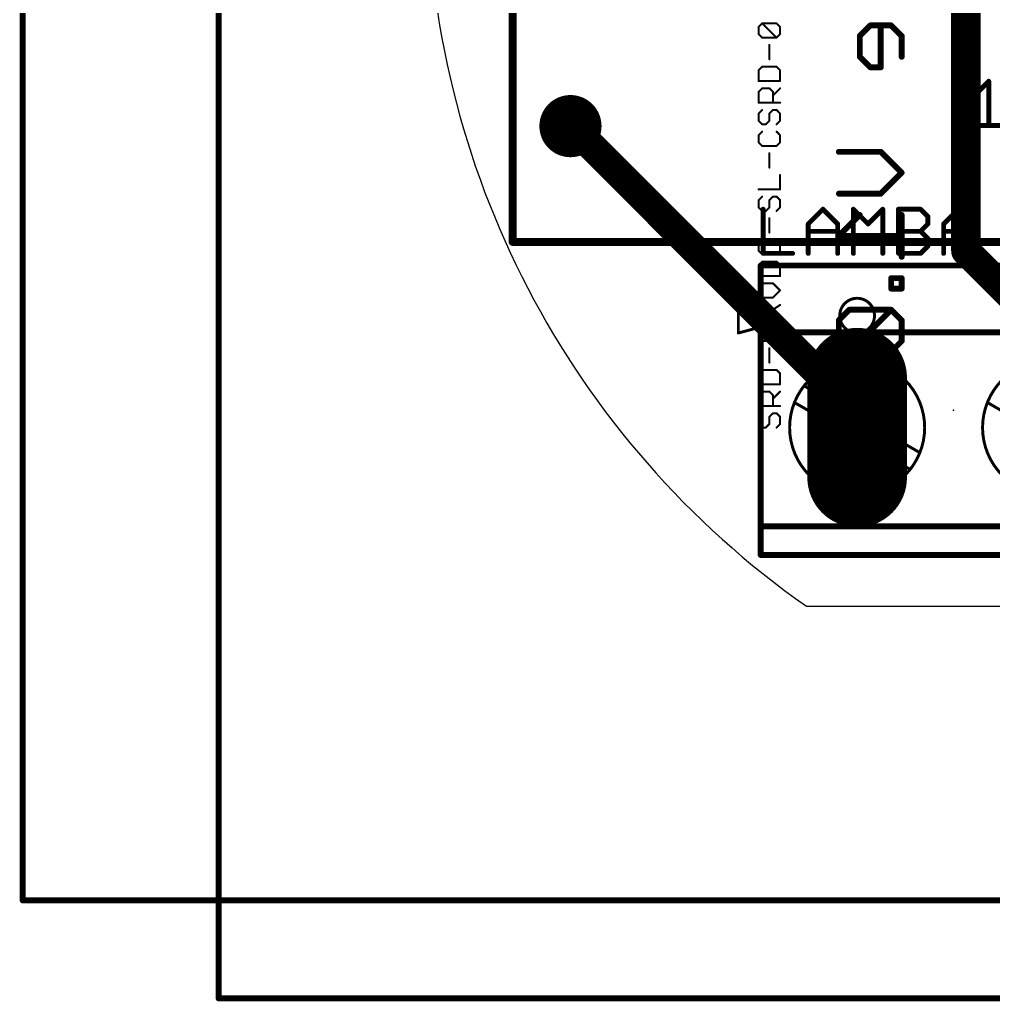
# Model space of a CAD drawing. Extents: x 27.9 to 92.8, y 25.3 to 83.9.
# Drawn here: x 27.86 to 53.1, y 25.32 to 50.76 of the extents above; entities that cross this region are included whole.
import ezdxf

# ---------------------------------------------------------------- set-up
doc = ezdxf.new("R2010")
doc.units = 0
for name, color, linetype in [('1', 22, 'CONTINUOUS'), ('16', 175, 'CONTINUOUS'), ('17', 82, 'CONTINUOUS'), ('20', 7, 'CONTINUOUS'), ('21', 253, 'CONTINUOUS'), ('23', 7, 'CONTINUOUS'), ('25', 253, 'CONTINUOUS'), ('27', 253, 'CONTINUOUS'), ('29', 253, 'CONTINUOUS'), ('30', 253, 'CONTINUOUS'), ('44', 253, 'CONTINUOUS'), ('51', 253, 'CONTINUOUS')]:
    doc.layers.add(name, color=color, linetype=linetype)

# ---------------------------------------------------------------- blocks, each defined once
blk = doc.blocks.new('LONGP100')
at = {"const_width": 1}
blk.add_lwpolyline([(-0.5, 0), (0.5, 0)], dxfattribs=at)
at = {"const_width": 0.5}
for points in [[(-0.5, 0.25, 1), (-0.5, -0.25)], [(0.5, -0.25, 1), (0.5, 0.25)]]:
    blk.add_lwpolyline(points, format="xyb", dxfattribs=at)
blk = doc.blocks.new('ROUNDP')
at = {"const_width": 0.5}
blk.add_lwpolyline([(0, -0.25, 1), (0, 0.25, 1), (0, -0.25)], format="xyb", dxfattribs=at)

msp = doc.modelspace()

# ---------------------------------------------------------------- linework, layer by layer
at = {"layer": '1'}
for points, const_width in [([(33.02, 82.55), (33.02, 25.4)], 0.1524), ([(52.3875, 44.7675), (52.3875, 57.785)], 0.762), ([(54.2925, 42.8625), (52.3875, 44.7675)], 0.762), ([(33.02, 25.4), (88.9, 25.4)], 0.1524)]:
    msp.add_lwpolyline(points, dxfattribs=dict(at, const_width=const_width))
for points, const_width in [([(52.5222, 44.9022, 1), (52.2528, 44.6328)], 0.381), ([(52.197, 44.7675, 1), (52.578, 44.7675)], 0.381), ([(33.02, 25.4381, 1), (33.02, 25.3619)], 0.0762), ([(32.9819, 25.4, 1), (33.0581, 25.4)], 0.0762)]:
    msp.add_lwpolyline(points, format="xyb", dxfattribs=dict(at, const_width=const_width))
at = {"layer": '16'}
for points, const_width in [([(27.94, 27.94), (27.94, 81.28)], 0.1524), ([(49.9103, 50.6094), (49.6391, 50.3383)], 0.1524), ([(50.4526, 50.6094), (49.9103, 50.6094)], 0.1524), ([(50.1815, 49.5248), (50.1815, 50.6094)], 0.1524), ([(50.7238, 50.3383), (50.4526, 50.6094)], 0.1524), ([(49.6391, 50.3383), (49.6391, 49.7959)], 0.1524), ([(50.7238, 49.7959), (50.7238, 50.3383)], 0.1524), ([(49.6391, 49.7959), (49.9103, 49.5248)], 0.1524), ([(49.9103, 49.5248), (50.1815, 49.5248)], 0.1524), ([(49.8475, 40.3225), (42.2275, 47.9425)], 0.762), ([(42.2275, 47.9425), (42.14, 48)], 0.3048), ([(49.0968, 47.3351), (50.1815, 47.3351)], 0.1524), ([(50.1815, 47.3351), (50.7238, 46.7928)], 0.1524), ([(50.7238, 46.7928), (50.1815, 46.2505)], 0.1524), ([(50.1815, 46.2505), (49.0968, 46.2505)], 0.1524), ([(49.6391, 45.698), (49.0968, 45.1556)], 0.1524), ([(50.7238, 45.698), (50.7238, 44.6133)], 0.1524), ([(49.0968, 45.1556), (50.7238, 45.1556)], 0.1524), ([(50.7238, 44.0608), (50.4526, 44.0608)], 0.1524), ([(50.4526, 44.0608), (50.4526, 43.7897)], 0.1524), ([(50.7238, 43.7897), (50.7238, 44.0608)], 0.1524), ([(50.4526, 43.7897), (50.7238, 43.7897)], 0.1524), ([(49.368, 43.2422), (49.0968, 42.9711)], 0.1524), ([(50.4526, 43.2422), (49.368, 43.2422)], 0.1524), ([(50.4526, 43.2422), (49.368, 42.1576)], 0.1524), ([(50.7238, 42.9711), (50.4526, 43.2422)], 0.1524), ([(49.0968, 42.9711), (49.0968, 42.4287)], 0.1524), ([(50.7238, 42.4287), (50.7238, 42.9711)], 0.1524), ([(49.0968, 42.4287), (49.368, 42.1576)], 0.1524), ([(50.4526, 42.1576), (50.7238, 42.4287)], 0.1524), ([(49.368, 42.1576), (50.4526, 42.1576)], 0.1524), ([(49.8475, 40.3225), (49.57, 40.19)], 0.3048), ([(92.71, 27.94), (27.94, 27.94)], 0.1524)]:
    msp.add_lwpolyline(points, dxfattribs=dict(at, const_width=const_width))
for points, const_width in [([(49.9103, 50.6475, 1), (49.9103, 50.5713)], 0.0762), ([(49.9372, 50.5825, 1), (49.8834, 50.6364)], 0.0762), ([(50.2196, 50.6094, 1), (50.1434, 50.6094)], 0.0762), ([(50.4796, 50.6364, 1), (50.4257, 50.5825)], 0.0762), ([(50.4526, 50.5713, 1), (50.4526, 50.6475)], 0.0762), ([(49.6772, 50.3383, 1), (49.601, 50.3383)], 0.0762), ([(49.6122, 50.3652, 1), (49.6661, 50.3113)], 0.0762), ([(50.7619, 50.3383, 1), (50.6857, 50.3383)], 0.0762), ([(50.6969, 50.3113, 1), (50.7507, 50.3652)], 0.0762), ([(49.6661, 49.8229, 1), (49.6122, 49.769)], 0.0762), ([(49.601, 49.7959, 1), (49.6772, 49.7959)], 0.0762), ([(49.9103, 49.5629, 1), (49.9103, 49.4867)], 0.0762), ([(50.1815, 49.4867, 1), (50.1815, 49.5629)], 0.0762), ([(50.6857, 49.7959, 1), (50.7619, 49.7959)], 0.0762), ([(49.8834, 49.4978, 1), (49.9372, 49.5517)], 0.0762), ([(50.1434, 49.5248, 1), (50.2196, 49.5248)], 0.0762), ([(42.3622, 48.0772, 1), (42.0928, 47.8078)], 0.381), ([(42.1818, 48.0637, 1), (42.0982, 47.9363)], 0.1524), ([(42.1857, 47.8788, 1), (42.2693, 48.0062)], 0.1524), ([(49.0968, 47.3732, 1), (49.0968, 47.297)], 0.0762), ([(50.2084, 47.3621, 1), (50.1545, 47.3082)], 0.0762), ([(50.1815, 47.297, 1), (50.1815, 47.3732)], 0.0762), ([(50.7507, 46.7659, 1), (50.6969, 46.8197)], 0.0762), ([(50.6969, 46.7659, 1), (50.7507, 46.8197)], 0.0762), ([(49.0968, 46.2886, 1), (49.0968, 46.2124)], 0.0762), ([(50.1545, 46.2774, 1), (50.2084, 46.2235)], 0.0762), ([(50.1815, 46.2124, 1), (50.1815, 46.2886)], 0.0762), ([(49.6661, 45.671, 1), (49.6122, 45.7249)], 0.0762), ([(50.7619, 45.698, 1), (50.6857, 45.698)], 0.0762), ([(49.0968, 45.1937, 1), (49.0968, 45.1175)], 0.0762), ([(49.0699, 45.1826, 1), (49.1238, 45.1287)], 0.0762), ([(50.7238, 45.1175, 1), (50.7238, 45.1937)], 0.0762), ([(50.6857, 44.6133, 1), (50.7619, 44.6133)], 0.0762), ([(50.4526, 44.0989, 1), (50.4526, 44.0227)], 0.0762), ([(50.4907, 44.0608, 1), (50.4145, 44.0608)], 0.0762), ([(50.7619, 44.0608, 1), (50.6857, 44.0608)], 0.0762), ([(50.7238, 44.0227, 1), (50.7238, 44.0989)], 0.0762), ([(50.4526, 43.8278, 1), (50.4526, 43.7516)], 0.0762), ([(50.4145, 43.7897, 1), (50.4907, 43.7897)], 0.0762), ([(50.6857, 43.7897, 1), (50.7619, 43.7897)], 0.0762), ([(50.7238, 43.7516, 1), (50.7238, 43.8278)], 0.0762), ([(49.368, 43.2803, 1), (49.368, 43.2041)], 0.0762), ([(49.3949, 43.2153, 1), (49.341, 43.2692)], 0.0762), ([(50.4796, 43.2692, 1), (50.4257, 43.2153)], 0.0762), ([(50.4796, 43.2153, 1), (50.4257, 43.2692)], 0.0762), ([(50.4526, 43.2041, 1), (50.4526, 43.2803)], 0.0762), ([(49.1349, 42.9711, 1), (49.0587, 42.9711)], 0.0762), ([(49.0699, 42.998, 1), (49.1238, 42.9441)], 0.0762), ([(50.7619, 42.9711, 1), (50.6857, 42.9711)], 0.0762), ([(50.6969, 42.9441, 1), (50.7507, 42.998)], 0.0762), ([(49.1238, 42.4557, 1), (49.0699, 42.4018)], 0.0762), ([(50.7507, 42.4018, 1), (50.6969, 42.4557)], 0.0762), ([(49.0587, 42.4287, 1), (49.1349, 42.4287)], 0.0762), ([(49.368, 42.1957, 1), (49.368, 42.1195)], 0.0762), ([(50.4526, 42.1195, 1), (50.4526, 42.1957)], 0.0762), ([(50.6857, 42.4287, 1), (50.7619, 42.4287)], 0.0762), ([(49.341, 42.1845, 1), (49.3949, 42.1306)], 0.0762), ([(49.341, 42.1306, 1), (49.3949, 42.1845)], 0.0762), ([(50.4257, 42.1845, 1), (50.4796, 42.1306)], 0.0762), ([(49.7128, 40.1878, 1), (49.9822, 40.4572)], 0.381), ([(49.8803, 40.2537, 1), (49.8147, 40.3913)], 0.1524), ([(49.5372, 40.2588, 1), (49.6028, 40.1212)], 0.1524), ([(27.94, 27.9781, 1), (27.94, 27.9019)], 0.0762), ([(27.9019, 27.94, 1), (27.9781, 27.94)], 0.0762)]:
    msp.add_lwpolyline(points, format="xyb", dxfattribs=dict(at, const_width=const_width))
at = {"layer": '20'}
msp.add_line((48.26, 35.56), (76.18, 35.56), dxfattribs=at)
msp.add_arc((61.4834, 54.445), 23.0543, 125, 235, dxfattribs=at)
at = {"layer": '21'}
for points, const_width in [([(40.64, 45), (40.64, 63.5)], 0.2032), ([(55.64, 45), (40.64, 45)], 0.2032), ([(47.07, 44.39), (57.07, 44.39)], 0.1524), ([(47.07, 43.385), (47.07, 44.39)], 0.1524), ([(47.07, 43.385), (46.49, 43.54)], 0.0762), ([(46.49, 43.54), (46.49, 42.64)], 0.0762), ([(47.07, 42.795), (47.07, 43.385)], 0.1524), ([(46.49, 42.64), (47.07, 42.795)], 0.0762), ([(47.07, 42.66), (47.07, 42.795)], 0.1524), ([(47.07, 37.63), (47.07, 42.66)], 0.1524), ([(47.07, 42.66), (57.07, 42.66)], 0.1524), ([(47.07, 36.89), (47.07, 37.63)], 0.1524), ([(47.07, 37.63), (57.07, 37.63)], 0.1524), ([(57.07, 36.89), (47.07, 36.89)], 0.1524)]:
    msp.add_lwpolyline(points, dxfattribs=dict(at, const_width=const_width))
for points, const_width in [([(40.64, 45.0508, 1), (40.64, 44.9492)], 0.1016), ([(40.5892, 45, 1), (40.6908, 45)], 0.1016), ([(47.07, 44.4281, 1), (47.07, 44.3519)], 0.0762), ([(47.1081, 44.39, 1), (47.0319, 44.39)], 0.0762), ([(46.4949, 43.5584, 1), (46.4851, 43.5216)], 0.0381), ([(46.5091, 43.54, 1), (46.471, 43.54)], 0.0381), ([(49.57, 42.64, 1), (49.57, 43.54, 1), (49.57, 42.64)], 0.0762), ([(47.1081, 43.385, 1), (47.0319, 43.385)], 0.0762), ([(47.0319, 43.385, 1), (47.1081, 43.385)], 0.0762), ([(47.0651, 43.3666, 1), (47.0749, 43.4034)], 0.0381), ([(47.1081, 42.795, 1), (47.0319, 42.795)], 0.0762), ([(47.0319, 42.795, 1), (47.1081, 42.795)], 0.0762), ([(47.1081, 42.66, 1), (47.0319, 42.66)], 0.0762), ([(47.07, 42.6981, 1), (47.07, 42.6219)], 0.0762), ([(47.0749, 42.7766, 1), (47.0651, 42.8134)], 0.0381), ([(46.4851, 42.6584, 1), (46.4949, 42.6216)], 0.0381), ([(46.471, 42.64, 1), (46.5091, 42.64)], 0.0381), ([(47.0319, 42.66, 1), (47.1081, 42.66)], 0.0762), ([(47.1081, 37.63, 1), (47.0319, 37.63)], 0.0762), ([(47.07, 37.6681, 1), (47.07, 37.5919)], 0.0762), ([(47.0319, 37.63, 1), (47.1081, 37.63)], 0.0762), ([(47.07, 36.9281, 1), (47.07, 36.8519)], 0.0762), ([(47.0319, 36.89, 1), (47.1081, 36.89)], 0.0762)]:
    msp.add_lwpolyline(points, format="xyb", dxfattribs=dict(at, const_width=const_width))
at = {"layer": '23'}
msp.add_point((52.07, 40.64), dxfattribs=at)
at = {"layer": '25', "const_width": 0.127}
for points in [[(47.1335, 45.8475), (47.1335, 44.7035)], [(48.3029, 45.4661), (48.6842, 45.8475)], [(48.6842, 45.8475), (49.0655, 45.4661)], [(49.4723, 44.7035), (49.4723, 45.8475)], [(49.4723, 45.8475), (49.8536, 45.4661)], [(49.8536, 45.4661), (50.2349, 45.8475)], [(50.2349, 45.8475), (50.2349, 44.7035)], [(50.6417, 44.7035), (50.6417, 45.8475)], [(50.6417, 45.8475), (51.2137, 45.8475)], [(51.2137, 45.8475), (51.4043, 45.6568)], [(51.8111, 45.4661), (52.1924, 45.8475)], [(52.1924, 45.8475), (52.5737, 45.4661)], [(51.4043, 45.6568), (51.4043, 45.4661)], [(48.3029, 44.7035), (48.3029, 45.4661)], [(48.3029, 45.2755), (49.0655, 45.2755)], [(49.0655, 45.4661), (49.0655, 44.7035)], [(50.6417, 45.2755), (51.2137, 45.2755)], [(51.4043, 45.4661), (51.2137, 45.2755)], [(51.2137, 45.2755), (51.4043, 45.0848)], [(51.8111, 44.7035), (51.8111, 45.4661)], [(51.8111, 45.2755), (52.5737, 45.2755)], [(52.5737, 45.4661), (52.5737, 44.7035)], [(51.4043, 45.0848), (51.4043, 44.8942)], [(47.1335, 44.7035), (47.8962, 44.7035)], [(51.2137, 44.7035), (50.6417, 44.7035)], [(51.4043, 44.8942), (51.2137, 44.7035)]]:
    msp.add_lwpolyline(points, dxfattribs=at)
at = {"layer": '25', "const_width": 0.0635}
for points in [[(47.1653, 45.8475, 1), (47.1018, 45.8475)], [(48.7067, 45.8699, 1), (48.6618, 45.825)], [(48.7067, 45.825, 1), (48.6618, 45.8699)], [(49.504, 45.8475, 1), (49.4405, 45.8475)], [(49.4947, 45.8699, 1), (49.4498, 45.825)], [(50.2667, 45.8475, 1), (50.2032, 45.8475)], [(50.2574, 45.825, 1), (50.2125, 45.8699)], [(50.6734, 45.8475, 1), (50.6099, 45.8475)], [(50.6417, 45.8792, 1), (50.6417, 45.8157)], [(51.2361, 45.8699, 1), (51.1912, 45.825)], [(51.2137, 45.8157, 1), (51.2137, 45.8792)], [(52.2149, 45.8699, 1), (52.17, 45.825)], [(52.2149, 45.825, 1), (52.17, 45.8699)], [(51.4361, 45.6568, 1), (51.3726, 45.6568)], [(51.3819, 45.6344, 1), (51.4268, 45.6793)], [(51.4268, 45.4437, 1), (51.3819, 45.4886)], [(48.3346, 45.4661, 1), (48.2711, 45.4661)], [(48.2804, 45.4886, 1), (48.3253, 45.4437)], [(48.3029, 45.3072, 1), (48.3029, 45.2437)], [(49.0973, 45.4661, 1), (49.0338, 45.4661)], [(49.0431, 45.4437, 1), (49.088, 45.4886)], [(49.0655, 45.2437, 1), (49.0655, 45.3072)], [(49.8312, 45.4886, 1), (49.8761, 45.4437)], [(49.8312, 45.4437, 1), (49.8761, 45.4886)], [(50.6417, 45.3072, 1), (50.6417, 45.2437)], [(51.2361, 45.2979, 1), (51.1912, 45.253)], [(51.1912, 45.2979, 1), (51.2361, 45.253)], [(51.2137, 45.2437, 1), (51.2137, 45.3072)], [(51.3726, 45.4661, 1), (51.4361, 45.4661)], [(51.8428, 45.4661, 1), (51.7793, 45.4661)], [(51.7886, 45.4886, 1), (51.8335, 45.4437)], [(51.8111, 45.3072, 1), (51.8111, 45.2437)], [(52.6055, 45.4661, 1), (52.542, 45.4661)], [(52.5513, 45.4437, 1), (52.5962, 45.4886)], [(52.5737, 45.2437, 1), (52.5737, 45.3072)], [(51.4361, 45.0848, 1), (51.3726, 45.0848)], [(51.3819, 45.0624, 1), (51.4268, 45.1073)], [(47.1335, 44.7353, 1), (47.1335, 44.6718)], [(47.8962, 44.6718, 1), (47.8962, 44.7353)], [(50.6417, 44.7353, 1), (50.6417, 44.6718)], [(51.2137, 44.6718, 1), (51.2137, 44.7353)], [(51.3726, 44.8942, 1), (51.4361, 44.8942)], [(51.4268, 44.8717, 1), (51.3819, 44.9166)], [(47.1018, 44.7035, 1), (47.1653, 44.7035)], [(48.2711, 44.7035, 1), (48.3346, 44.7035)], [(49.0338, 44.7035, 1), (49.0973, 44.7035)], [(49.4405, 44.7035, 1), (49.504, 44.7035)], [(50.2032, 44.7035, 1), (50.2667, 44.7035)], [(50.6099, 44.7035, 1), (50.6734, 44.7035)], [(51.1912, 44.726, 1), (51.2361, 44.681)], [(51.7793, 44.7035, 1), (51.8428, 44.7035)], [(52.542, 44.7035, 1), (52.6055, 44.7035)]]:
    msp.add_lwpolyline(points, format="xyb", dxfattribs=at)
at = {"layer": '27'}
for points, const_width in [([(47.0149, 50.5719), (47.1081, 50.6651)], 0.0508), ([(47.1081, 50.6651), (47.481, 50.6651)], 0.0508), ([(47.481, 50.2922), (47.1081, 50.6651)], 0.0508), ([(47.481, 50.6651), (47.5742, 50.5719)], 0.0508), ([(47.0149, 50.3855), (47.0149, 50.5719)], 0.0508), ([(47.1081, 50.2922), (47.0149, 50.3855)], 0.0508), ([(47.5742, 50.3855), (47.481, 50.2922)], 0.0508), ([(47.5742, 50.5719), (47.5742, 50.3855)], 0.0508), ([(47.481, 50.2922), (47.1081, 50.2922)], 0.0508), ([(47.2946, 49.7309), (47.2946, 50.1038)], 0.0508), ([(47.1081, 49.5425), (47.0149, 49.4493)], 0.0508), ([(47.0149, 49.4493), (47.0149, 49.1696)], 0.0508), ([(47.481, 49.5425), (47.1081, 49.5425)], 0.0508), ([(47.5742, 49.4493), (47.481, 49.5425)], 0.0508), ([(47.5742, 49.1696), (47.5742, 49.4493)], 0.0508), ([(47.0149, 49.1696), (47.5742, 49.1696)], 0.0508), ([(52.5993, 48.7814), (52.9806, 49.1627)], 0.127), ([(52.9806, 49.1627), (52.9806, 48.0187)], 0.127), ([(47.0149, 48.888), (47.1081, 48.9812)], 0.0508), ([(47.0149, 48.6083), (47.0149, 48.888)], 0.0508), ([(47.1081, 48.9812), (47.2946, 48.9812)], 0.0508), ([(47.2946, 48.9812), (47.3878, 48.888)], 0.0508), ([(47.3878, 48.7947), (47.5742, 48.9812)], 0.0508), ([(47.3878, 48.888), (47.3878, 48.6083)], 0.0508), ([(47.5742, 48.6083), (47.0149, 48.6083)], 0.0508), ([(47.1081, 48.4199), (47.0149, 48.3266)], 0.0508), ([(47.0149, 48.3266), (47.0149, 48.1402)], 0.0508), ([(47.2946, 48.3266), (47.3878, 48.4199)], 0.0508), ([(47.2946, 48.1402), (47.2946, 48.3266)], 0.0508), ([(47.3878, 48.4199), (47.481, 48.4199)], 0.0508), ([(47.481, 48.4199), (47.5742, 48.3266)], 0.0508), ([(47.5742, 48.3266), (47.5742, 48.1402)], 0.0508), ([(47.0149, 48.1402), (47.1081, 48.047)], 0.0508), ([(47.2014, 48.047), (47.2946, 48.1402)], 0.0508), ([(47.5742, 48.1402), (47.481, 48.047)], 0.0508), ([(52.5993, 48.0187), (53.362, 48.0187)], 0.127), ([(47.1081, 47.8585), (47.0149, 47.7653)], 0.0508), ([(47.1081, 48.047), (47.2014, 48.047)], 0.0508), ([(47.5742, 47.7653), (47.481, 47.8585)], 0.0508), ([(47.0149, 47.7653), (47.0149, 47.5789)], 0.0508), ([(47.0149, 47.5789), (47.1081, 47.4857)], 0.0508), ([(47.481, 47.4857), (47.5742, 47.5789)], 0.0508), ([(47.5742, 47.5789), (47.5742, 47.7653)], 0.0508), ([(47.1081, 47.4857), (47.481, 47.4857)], 0.0508), ([(47.2946, 46.9244), (47.2946, 47.2972)], 0.0508), ([(47.5742, 46.3631), (47.5742, 46.7359)], 0.0508), ([(47.0149, 46.3631), (47.5742, 46.3631)], 0.0508), ([(47.1081, 46.1746), (47.0149, 46.0814)], 0.0508), ([(47.0149, 46.0814), (47.0149, 45.895)], 0.0508), ([(47.2946, 46.0814), (47.3878, 46.1746)], 0.0508), ([(47.2946, 45.895), (47.2946, 46.0814)], 0.0508), ([(47.3878, 46.1746), (47.481, 46.1746)], 0.0508), ([(47.481, 46.1746), (47.5742, 46.0814)], 0.0508), ([(47.5742, 46.0814), (47.5742, 45.895)], 0.0508), ([(47.0149, 45.895), (47.1081, 45.8018)], 0.0508), ([(47.1081, 45.8018), (47.2014, 45.8018)], 0.0508), ([(47.2014, 45.8018), (47.2946, 45.895)], 0.0508), ([(47.5742, 45.895), (47.481, 45.8018)], 0.0508), ([(47.2946, 45.2405), (47.2946, 45.6133)], 0.0508), ([(47.1081, 45.052), (47.0149, 44.9588)], 0.0508), ([(47.5742, 44.9588), (47.481, 45.052)], 0.0508), ([(47.0149, 44.9588), (47.0149, 44.7724)], 0.0508), ([(47.0149, 44.7724), (47.1081, 44.6791)], 0.0508), ([(47.481, 44.6791), (47.5742, 44.7724)], 0.0508), ([(47.5742, 44.7724), (47.5742, 44.9588)], 0.0508), ([(47.1081, 44.4907), (47.0149, 44.3975)], 0.0508), ([(47.1081, 44.6791), (47.481, 44.6791)], 0.0508), ([(47.481, 44.4907), (47.1081, 44.4907)], 0.0508), ([(47.5742, 44.3975), (47.481, 44.4907)], 0.0508), ([(47.0149, 44.3975), (47.0149, 44.1178)], 0.0508), ([(47.5742, 44.1178), (47.5742, 44.3975)], 0.0508), ([(47.0149, 44.1178), (47.5742, 44.1178)], 0.0508), ([(47.3878, 43.9294), (47.0149, 43.9294)], 0.0508), ([(47.5742, 43.743), (47.3878, 43.9294)], 0.0508), ([(47.3878, 43.5565), (47.5742, 43.743)], 0.0508), ([(47.0149, 43.5565), (47.3878, 43.5565)], 0.0508), ([(47.0149, 42.9952), (47.5742, 43.3681)], 0.0508), ([(47.0149, 43.3681), (47.5742, 42.9952)], 0.0508), ([(47.0149, 42.7135), (47.1081, 42.8068)], 0.0508), ([(47.0149, 42.5271), (47.0149, 42.7135)], 0.0508), ([(47.1081, 42.8068), (47.481, 42.8068)], 0.0508), ([(47.481, 42.4339), (47.1081, 42.8068)], 0.0508), ([(47.481, 42.8068), (47.5742, 42.7135)], 0.0508), ([(47.5742, 42.7135), (47.5742, 42.5271)], 0.0508), ([(47.1081, 42.4339), (47.0149, 42.5271)], 0.0508), ([(47.5742, 42.5271), (47.481, 42.4339)], 0.0508), ([(47.481, 42.4339), (47.1081, 42.4339)], 0.0508), ([(47.2946, 41.8726), (47.2946, 42.2455)], 0.0508), ([(47.1081, 41.6841), (47.0149, 41.5909)], 0.0508), ([(47.0149, 41.5909), (47.0149, 41.3113)], 0.0508), ([(47.481, 41.6841), (47.1081, 41.6841)], 0.0508), ([(47.5742, 41.5909), (47.481, 41.6841)], 0.0508), ([(47.5742, 41.3113), (47.5742, 41.5909)], 0.0508), ([(47.0149, 41.3113), (47.5742, 41.3113)], 0.0508), ([(47.0149, 41.0296), (47.1081, 41.1228)], 0.0508), ([(47.0149, 40.75), (47.0149, 41.0296)], 0.0508), ([(47.1081, 41.1228), (47.2946, 41.1228)], 0.0508), ([(47.2946, 41.1228), (47.3878, 41.0296)], 0.0508), ([(47.3878, 40.9364), (47.5742, 41.1228)], 0.0508), ([(47.3878, 41.0296), (47.3878, 40.75)], 0.0508), ([(47.5742, 40.75), (47.0149, 40.75)], 0.0508), ([(47.1081, 40.5615), (47.0149, 40.4683)], 0.0508), ([(47.0149, 40.4683), (47.0149, 40.2819)], 0.0508), ([(47.2946, 40.4683), (47.3878, 40.5615)], 0.0508), ([(47.2946, 40.2819), (47.2946, 40.4683)], 0.0508), ([(47.3878, 40.5615), (47.481, 40.5615)], 0.0508), ([(47.481, 40.5615), (47.5742, 40.4683)], 0.0508), ([(47.5742, 40.4683), (47.5742, 40.2819)], 0.0508), ([(47.0149, 40.2819), (47.1081, 40.1887)], 0.0508), ([(47.1081, 40.1887), (47.2014, 40.1887)], 0.0508), ([(47.2014, 40.1887), (47.2946, 40.2819)], 0.0508), ([(47.5742, 40.2819), (47.481, 40.1887)], 0.0508)]:
    msp.add_lwpolyline(points, dxfattribs=dict(at, const_width=const_width))
for points, const_width in [([(47.1081, 50.6778, 1), (47.1081, 50.6524)], 0.0254), ([(47.1171, 50.6741, 1), (47.0992, 50.6561)], 0.0254), ([(47.1171, 50.6561, 1), (47.0992, 50.6741)], 0.0254), ([(47.49, 50.6741, 1), (47.472, 50.6561)], 0.0254), ([(47.481, 50.6524, 1), (47.481, 50.6778)], 0.0254), ([(47.0276, 50.5719, 1), (47.0022, 50.5719)], 0.0254), ([(47.0059, 50.5809, 1), (47.0239, 50.5629)], 0.0254), ([(47.0239, 50.3944, 1), (47.0059, 50.3765)], 0.0254), ([(47.0022, 50.3855, 1), (47.0276, 50.3855)], 0.0254), ([(47.5869, 50.5719, 1), (47.5615, 50.5719)], 0.0254), ([(47.5615, 50.3855, 1), (47.5869, 50.3855)], 0.0254), ([(47.5652, 50.5629, 1), (47.5832, 50.5809)], 0.0254), ([(47.5832, 50.3765, 1), (47.5652, 50.3944)], 0.0254), ([(47.1081, 50.3049, 1), (47.1081, 50.2795)], 0.0254), ([(47.0992, 50.2833, 1), (47.1171, 50.3012)], 0.0254), ([(47.3073, 50.1038, 1), (47.2819, 50.1038)], 0.0254), ([(47.472, 50.3012, 1), (47.49, 50.2833)], 0.0254), ([(47.472, 50.2833, 1), (47.49, 50.3012)], 0.0254), ([(47.481, 50.2795, 1), (47.481, 50.3049)], 0.0254), ([(47.2819, 49.7309, 1), (47.3073, 49.7309)], 0.0254), ([(47.0276, 49.4493, 1), (47.0022, 49.4493)], 0.0254), ([(47.0059, 49.4582, 1), (47.0239, 49.4403)], 0.0254), ([(47.1081, 49.5552, 1), (47.1081, 49.5298)], 0.0254), ([(47.1171, 49.5335, 1), (47.0992, 49.5515)], 0.0254), ([(47.49, 49.5515, 1), (47.472, 49.5335)], 0.0254), ([(47.481, 49.5298, 1), (47.481, 49.5552)], 0.0254), ([(47.5869, 49.4493, 1), (47.5615, 49.4493)], 0.0254), ([(47.5652, 49.4403, 1), (47.5832, 49.4582)], 0.0254), ([(47.0149, 49.1823, 1), (47.0149, 49.1569)], 0.0254), ([(47.0022, 49.1696, 1), (47.0276, 49.1696)], 0.0254), ([(47.5615, 49.1696, 1), (47.5869, 49.1696)], 0.0254), ([(47.5742, 49.1569, 1), (47.5742, 49.1823)], 0.0254), ([(53.0124, 49.1627, 1), (52.9489, 49.1627)], 0.0635), ([(53.0031, 49.1402, 1), (52.9582, 49.1851)], 0.0635), ([(47.0276, 48.888, 1), (47.0022, 48.888)], 0.0254), ([(47.0059, 48.8969, 1), (47.0239, 48.879)], 0.0254), ([(47.1081, 48.9939, 1), (47.1081, 48.9685)], 0.0254), ([(47.1171, 48.9722, 1), (47.0992, 48.9901)], 0.0254), ([(47.3035, 48.9901, 1), (47.2856, 48.9722)], 0.0254), ([(47.2946, 48.9685, 1), (47.2946, 48.9939)], 0.0254), ([(47.4005, 48.888, 1), (47.3751, 48.888)], 0.0254), ([(47.3788, 48.879, 1), (47.3968, 48.8969)], 0.0254), ([(47.5832, 48.9722, 1), (47.5652, 48.9901)], 0.0254), ([(47.0149, 48.621, 1), (47.0149, 48.5956)], 0.0254), ([(47.0022, 48.6083, 1), (47.0276, 48.6083)], 0.0254), ([(47.3788, 48.8037, 1), (47.3968, 48.7858)], 0.0254), ([(47.3751, 48.6083, 1), (47.4005, 48.6083)], 0.0254), ([(47.5742, 48.5956, 1), (47.5742, 48.621)], 0.0254), ([(52.5769, 48.8038, 1), (52.6218, 48.7589)], 0.0635), ([(47.0276, 48.3266, 1), (47.0022, 48.3266)], 0.0254), ([(47.0059, 48.3356, 1), (47.0239, 48.3177)], 0.0254), ([(47.1171, 48.4109, 1), (47.0992, 48.4288)], 0.0254), ([(47.3073, 48.3266, 1), (47.2819, 48.3266)], 0.0254), ([(47.2856, 48.3356, 1), (47.3035, 48.3177)], 0.0254), ([(47.3878, 48.4326, 1), (47.3878, 48.4072)], 0.0254), ([(47.3968, 48.4109, 1), (47.3788, 48.4288)], 0.0254), ([(47.49, 48.4288, 1), (47.472, 48.4109)], 0.0254), ([(47.481, 48.4072, 1), (47.481, 48.4326)], 0.0254), ([(47.5869, 48.3266, 1), (47.5615, 48.3266)], 0.0254), ([(47.5652, 48.3177, 1), (47.5832, 48.3356)], 0.0254), ([(47.0239, 48.1492, 1), (47.0059, 48.1312)], 0.0254), ([(47.0022, 48.1402, 1), (47.0276, 48.1402)], 0.0254), ([(47.2819, 48.1402, 1), (47.3073, 48.1402)], 0.0254), ([(47.3035, 48.1312, 1), (47.2856, 48.1492)], 0.0254), ([(47.5615, 48.1402, 1), (47.5869, 48.1402)], 0.0254), ([(47.5832, 48.1312, 1), (47.5652, 48.1492)], 0.0254), ([(52.5993, 48.0505, 1), (52.5993, 47.987)], 0.0635), ([(47.1081, 48.0597, 1), (47.1081, 48.0343)], 0.0254), ([(47.0992, 48.038, 1), (47.1171, 48.056)], 0.0254), ([(47.1171, 47.8496, 1), (47.0992, 47.8675)], 0.0254), ([(47.1924, 48.056, 1), (47.2103, 48.038)], 0.0254), ([(47.2014, 48.0343, 1), (47.2014, 48.0597)], 0.0254), ([(47.472, 48.056, 1), (47.49, 48.038)], 0.0254), ([(47.49, 47.8675, 1), (47.472, 47.8496)], 0.0254), ([(52.9489, 48.0187, 1), (53.0124, 48.0187)], 0.0635), ([(47.0276, 47.7653, 1), (47.0022, 47.7653)], 0.0254), ([(47.0059, 47.7743, 1), (47.0239, 47.7564)], 0.0254), ([(47.0239, 47.5879, 1), (47.0059, 47.5699)], 0.0254), ([(47.0022, 47.5789, 1), (47.0276, 47.5789)], 0.0254), ([(47.5869, 47.7653, 1), (47.5615, 47.7653)], 0.0254), ([(47.5615, 47.5789, 1), (47.5869, 47.5789)], 0.0254), ([(47.5652, 47.7564, 1), (47.5832, 47.7743)], 0.0254), ([(47.5832, 47.5699, 1), (47.5652, 47.5879)], 0.0254), ([(47.1081, 47.4984, 1), (47.1081, 47.473)], 0.0254), ([(47.0992, 47.4767, 1), (47.1171, 47.4947)], 0.0254), ([(47.3073, 47.2972, 1), (47.2819, 47.2972)], 0.0254), ([(47.472, 47.4947, 1), (47.49, 47.4767)], 0.0254), ([(47.481, 47.473, 1), (47.481, 47.4984)], 0.0254), ([(47.2819, 46.9244, 1), (47.3073, 46.9244)], 0.0254), ([(47.5869, 46.7359, 1), (47.5615, 46.7359)], 0.0254), ([(47.0149, 46.3758, 1), (47.0149, 46.3504)], 0.0254), ([(47.5615, 46.3631, 1), (47.5869, 46.3631)], 0.0254), ([(47.5742, 46.3504, 1), (47.5742, 46.3758)], 0.0254), ([(47.0276, 46.0814, 1), (47.0022, 46.0814)], 0.0254), ([(47.0059, 46.0904, 1), (47.0239, 46.0724)], 0.0254), ([(47.1171, 46.1656, 1), (47.0992, 46.1836)], 0.0254), ([(47.3073, 46.0814, 1), (47.2819, 46.0814)], 0.0254), ([(47.2856, 46.0904, 1), (47.3035, 46.0724)], 0.0254), ([(47.3878, 46.1873, 1), (47.3878, 46.1619)], 0.0254), ([(47.3968, 46.1656, 1), (47.3788, 46.1836)], 0.0254), ([(47.49, 46.1836, 1), (47.472, 46.1656)], 0.0254), ([(47.481, 46.1619, 1), (47.481, 46.1873)], 0.0254), ([(47.5869, 46.0814, 1), (47.5615, 46.0814)], 0.0254), ([(47.5652, 46.0724, 1), (47.5832, 46.0904)], 0.0254), ([(47.0239, 45.904, 1), (47.0059, 45.886)], 0.0254), ([(47.0022, 45.895, 1), (47.0276, 45.895)], 0.0254), ([(47.1081, 45.8145, 1), (47.1081, 45.7891)], 0.0254), ([(47.0992, 45.7928, 1), (47.1171, 45.8107)], 0.0254), ([(47.1924, 45.8107, 1), (47.2103, 45.7928)], 0.0254), ([(47.2014, 45.7891, 1), (47.2014, 45.8145)], 0.0254), ([(47.2819, 45.895, 1), (47.3073, 45.895)], 0.0254), ([(47.3035, 45.886, 1), (47.2856, 45.904)], 0.0254), ([(47.472, 45.8107, 1), (47.49, 45.7928)], 0.0254), ([(47.5615, 45.895, 1), (47.5869, 45.895)], 0.0254), ([(47.5832, 45.886, 1), (47.5652, 45.904)], 0.0254), ([(47.3073, 45.6133, 1), (47.2819, 45.6133)], 0.0254), ([(47.1171, 45.043, 1), (47.0992, 45.061)], 0.0254), ([(47.2819, 45.2405, 1), (47.3073, 45.2405)], 0.0254), ([(47.49, 45.061, 1), (47.472, 45.043)], 0.0254), ([(47.0276, 44.9588, 1), (47.0022, 44.9588)], 0.0254), ([(47.0059, 44.9678, 1), (47.0239, 44.9498)], 0.0254), ([(47.0239, 44.7813, 1), (47.0059, 44.7634)], 0.0254), ([(47.0022, 44.7724, 1), (47.0276, 44.7724)], 0.0254), ([(47.5869, 44.9588, 1), (47.5615, 44.9588)], 0.0254), ([(47.5615, 44.7724, 1), (47.5869, 44.7724)], 0.0254), ([(47.5652, 44.9498, 1), (47.5832, 44.9678)], 0.0254), ([(47.5832, 44.7634, 1), (47.5652, 44.7813)], 0.0254), ([(47.1081, 44.6918, 1), (47.1081, 44.6664)], 0.0254), ([(47.1081, 44.5034, 1), (47.1081, 44.478)], 0.0254), ([(47.0992, 44.6702, 1), (47.1171, 44.6881)], 0.0254), ([(47.1171, 44.4817, 1), (47.0992, 44.4997)], 0.0254), ([(47.472, 44.6881, 1), (47.49, 44.6702)], 0.0254), ([(47.49, 44.4997, 1), (47.472, 44.4817)], 0.0254), ([(47.481, 44.6664, 1), (47.481, 44.6918)], 0.0254), ([(47.481, 44.478, 1), (47.481, 44.5034)], 0.0254), ([(47.0276, 44.3975, 1), (47.0022, 44.3975)], 0.0254), ([(47.0059, 44.4065, 1), (47.0239, 44.3885)], 0.0254), ([(47.5869, 44.3975, 1), (47.5615, 44.3975)], 0.0254), ([(47.5652, 44.3885, 1), (47.5832, 44.4065)], 0.0254), ([(47.0149, 44.1305, 1), (47.0149, 44.1051)], 0.0254), ([(47.0022, 44.1178, 1), (47.0276, 44.1178)], 0.0254), ([(47.5615, 44.1178, 1), (47.5869, 44.1178)], 0.0254), ([(47.5742, 44.1051, 1), (47.5742, 44.1305)], 0.0254), ([(47.0149, 43.9421, 1), (47.0149, 43.9167)], 0.0254), ([(47.3968, 43.9384, 1), (47.3788, 43.9204)], 0.0254), ([(47.3878, 43.9167, 1), (47.3878, 43.9421)], 0.0254), ([(47.5832, 43.734, 1), (47.5652, 43.7519)], 0.0254), ([(47.5652, 43.734, 1), (47.5832, 43.7519)], 0.0254), ([(47.0149, 43.5692, 1), (47.0149, 43.5438)], 0.0254), ([(47.3788, 43.5655, 1), (47.3968, 43.5475)], 0.0254), ([(47.3878, 43.5438, 1), (47.3878, 43.5692)], 0.0254), ([(47.022, 43.3786, 1), (47.0079, 43.3575)], 0.0254), ([(47.5812, 43.3575, 1), (47.5672, 43.3786)], 0.0254), ([(47.0079, 43.0058, 1), (47.022, 42.9847)], 0.0254), ([(47.5672, 42.9847, 1), (47.5812, 43.0058)], 0.0254), ([(47.0276, 42.7135, 1), (47.0022, 42.7135)], 0.0254), ([(47.0059, 42.7225, 1), (47.0239, 42.7046)], 0.0254), ([(47.1081, 42.8195, 1), (47.1081, 42.7941)], 0.0254), ([(47.1171, 42.8157, 1), (47.0992, 42.7978)], 0.0254), ([(47.1171, 42.7978, 1), (47.0992, 42.8157)], 0.0254), ([(47.49, 42.8157, 1), (47.472, 42.7978)], 0.0254), ([(47.481, 42.7941, 1), (47.481, 42.8195)], 0.0254), ([(47.5869, 42.7135, 1), (47.5615, 42.7135)], 0.0254), ([(47.5652, 42.7046, 1), (47.5832, 42.7225)], 0.0254), ([(47.0239, 42.5361, 1), (47.0059, 42.5181)], 0.0254), ([(47.0022, 42.5271, 1), (47.0276, 42.5271)], 0.0254), ([(47.5615, 42.5271, 1), (47.5869, 42.5271)], 0.0254), ([(47.5832, 42.5181, 1), (47.5652, 42.5361)], 0.0254), ([(47.1081, 42.4466, 1), (47.1081, 42.4212)], 0.0254), ([(47.0992, 42.4249, 1), (47.1171, 42.4429)], 0.0254), ([(47.3073, 42.2455, 1), (47.2819, 42.2455)], 0.0254), ([(47.472, 42.4429, 1), (47.49, 42.4249)], 0.0254), ([(47.472, 42.4249, 1), (47.49, 42.4429)], 0.0254), ([(47.481, 42.4212, 1), (47.481, 42.4466)], 0.0254), ([(47.2819, 41.8726, 1), (47.3073, 41.8726)], 0.0254), ([(47.0276, 41.5909, 1), (47.0022, 41.5909)], 0.0254), ([(47.0059, 41.5999, 1), (47.0239, 41.5819)], 0.0254), ([(47.1081, 41.6968, 1), (47.1081, 41.6714)], 0.0254), ([(47.1171, 41.6752, 1), (47.0992, 41.6931)], 0.0254), ([(47.49, 41.6931, 1), (47.472, 41.6752)], 0.0254), ([(47.481, 41.6714, 1), (47.481, 41.6968)], 0.0254), ([(47.5869, 41.5909, 1), (47.5615, 41.5909)], 0.0254), ([(47.5652, 41.5819, 1), (47.5832, 41.5999)], 0.0254), ([(47.0149, 41.324, 1), (47.0149, 41.2986)], 0.0254), ([(47.0022, 41.3113, 1), (47.0276, 41.3113)], 0.0254), ([(47.5615, 41.3113, 1), (47.5869, 41.3113)], 0.0254), ([(47.5742, 41.2986, 1), (47.5742, 41.324)], 0.0254), ([(47.0276, 41.0296, 1), (47.0022, 41.0296)], 0.0254), ([(47.0059, 41.0386, 1), (47.0239, 41.0206)], 0.0254), ([(47.1081, 41.1355, 1), (47.1081, 41.1101)], 0.0254), ([(47.1171, 41.1139, 1), (47.0992, 41.1318)], 0.0254), ([(47.3035, 41.1318, 1), (47.2856, 41.1139)], 0.0254), ([(47.2946, 41.1101, 1), (47.2946, 41.1355)], 0.0254), ([(47.4005, 41.0296, 1), (47.3751, 41.0296)], 0.0254), ([(47.3788, 40.9454, 1), (47.3968, 40.9274)], 0.0254), ([(47.3788, 41.0206, 1), (47.3968, 41.0386)], 0.0254), ([(47.5832, 41.1139, 1), (47.5652, 41.1318)], 0.0254), ([(47.0149, 40.7627, 1), (47.0149, 40.7373)], 0.0254), ([(47.0022, 40.75, 1), (47.0276, 40.75)], 0.0254), ([(47.3751, 40.75, 1), (47.4005, 40.75)], 0.0254), ([(47.5742, 40.7373, 1), (47.5742, 40.7627)], 0.0254), ([(47.0276, 40.4683, 1), (47.0022, 40.4683)], 0.0254), ([(47.0059, 40.4773, 1), (47.0239, 40.4593)], 0.0254), ([(47.1171, 40.5525, 1), (47.0992, 40.5705)], 0.0254), ([(47.3073, 40.4683, 1), (47.2819, 40.4683)], 0.0254), ([(47.2856, 40.4773, 1), (47.3035, 40.4593)], 0.0254), ([(47.3878, 40.5742, 1), (47.3878, 40.5488)], 0.0254), ([(47.3968, 40.5525, 1), (47.3788, 40.5705)], 0.0254), ([(47.49, 40.5705, 1), (47.472, 40.5525)], 0.0254), ([(47.481, 40.5488, 1), (47.481, 40.5742)], 0.0254), ([(47.5869, 40.4683, 1), (47.5615, 40.4683)], 0.0254), ([(47.5652, 40.4593, 1), (47.5832, 40.4773)], 0.0254), ([(47.0239, 40.2909, 1), (47.0059, 40.2729)], 0.0254), ([(47.0022, 40.2819, 1), (47.0276, 40.2819)], 0.0254), ([(47.1081, 40.2014, 1), (47.1081, 40.176)], 0.0254), ([(47.0992, 40.1797, 1), (47.1171, 40.1977)], 0.0254), ([(47.1924, 40.1977, 1), (47.2103, 40.1797)], 0.0254), ([(47.2014, 40.176, 1), (47.2014, 40.2014)], 0.0254), ([(47.2819, 40.2819, 1), (47.3073, 40.2819)], 0.0254), ([(47.3035, 40.2729, 1), (47.2856, 40.2909)], 0.0254), ([(47.472, 40.1977, 1), (47.49, 40.1797)], 0.0254), ([(47.5615, 40.2819, 1), (47.5869, 40.2819)], 0.0254), ([(47.5832, 40.2729, 1), (47.5652, 40.2909)], 0.0254)]:
    msp.add_lwpolyline(points, format="xyb", dxfattribs=dict(at, const_width=const_width))
at = {"layer": '44'}
for centre, radius in [((42.14, 48), 0.45), ((49.57, 40.19), 0.7)]:
    msp.add_circle(centre, radius, dxfattribs=at)
at = {"layer": '51'}
for points, const_width in [([(49.57, 38.44, 1), (49.57, 41.94, 1), (49.57, 38.44)], 0.0762), ([(54.57, 38.44, 1), (54.57, 41.94, 1), (54.57, 38.44)], 0.0762), ([(50.2365, 41.8055, 1), (50.2035, 41.8245)], 0.0381), ([(50.6695, 41.5555, 1), (50.6365, 41.5745)], 0.0381), ([(48.2045, 41.2895, 1), (48.1855, 41.2565)], 0.0381), ([(47.9545, 40.8565, 1), (47.9355, 40.8235)], 0.0381), ([(52.9545, 40.8565, 1), (52.9355, 40.8235)], 0.0381), ([(49.4615, 40.5415, 1), (49.4945, 40.5225)], 0.0381), ([(49.4685, 40.5155, 1), (49.4875, 40.5485)], 0.0381), ([(49.9215, 40.2985, 1), (49.9025, 40.2655)], 0.0381), ([(49.8955, 40.2915, 1), (49.9285, 40.2725)], 0.0381), ([(49.2445, 40.0885, 1), (49.2115, 40.1075)], 0.0381), ([(49.2185, 40.0815, 1), (49.2375, 40.1145)], 0.0381), ([(49.6715, 39.8645, 1), (49.6525, 39.8315)], 0.0381), ([(49.6785, 39.8385, 1), (49.6455, 39.8575)], 0.0381), ([(51.1855, 39.5235, 1), (51.2045, 39.5565)], 0.0381), ([(50.9355, 39.0905, 1), (50.9545, 39.1235)], 0.0381), ([(48.4705, 38.8245, 1), (48.5035, 38.8055)], 0.0381), ([(48.9035, 38.5745, 1), (48.9365, 38.5555)], 0.0381)]:
    msp.add_lwpolyline(points, format="xyb", dxfattribs=dict(at, const_width=const_width))
at = {"layer": '51', "const_width": 0.0762}
for points in [[(49.478, 40.532), (50.22, 41.815)], [(50.653, 41.565), (49.912, 40.282)], [(48.195, 41.273), (49.478, 40.532)], [(49.228, 40.098), (47.945, 40.84)], [(54.228, 40.098), (52.945, 40.84)], [(49.912, 40.282), (51.195, 39.54)], [(48.487, 38.815), (49.228, 40.098)], [(49.662, 39.848), (48.92, 38.565)], [(50.945, 39.107), (49.662, 39.848)]]:
    msp.add_lwpolyline(points, dxfattribs=at)

# ---------------------------------------------------------------- block references
at = {"layer": '17'}
for name, p, xscale, yscale, rotation in [('ROUNDP', (42.14, 48), 1.408, 1.408, 270), ('ROUNDP', (42.14, 48), 1.408, 1.408, 270), ('LONGP100', (49.57, 40.19), 2.38, 2.38, 90), ('LONGP100', (49.57, 40.19), 2.38, 2.38, 90)]:
    msp.add_blockref(name, p, dxfattribs=dict(at, xscale=xscale, yscale=yscale, rotation=rotation))
at = {"layer": '29'}
for name, p, xscale, yscale, rotation in [('ROUNDP', (42.14, 48), 1.6112, 1.6112, 270), ('LONGP100', (49.57, 40.19), 2.5832, 2.5832, 90)]:
    msp.add_blockref(name, p, dxfattribs=dict(at, xscale=xscale, yscale=yscale, rotation=rotation))
at = {"layer": '30'}
for name, p, xscale, yscale, rotation in [('ROUNDP', (42.14, 48), 1.6112, 1.6112, 270), ('LONGP100', (49.57, 40.19), 2.5832, 2.5832, 90)]:
    msp.add_blockref(name, p, dxfattribs=dict(at, xscale=xscale, yscale=yscale, rotation=rotation))

doc.saveas('drawing.dxf')
